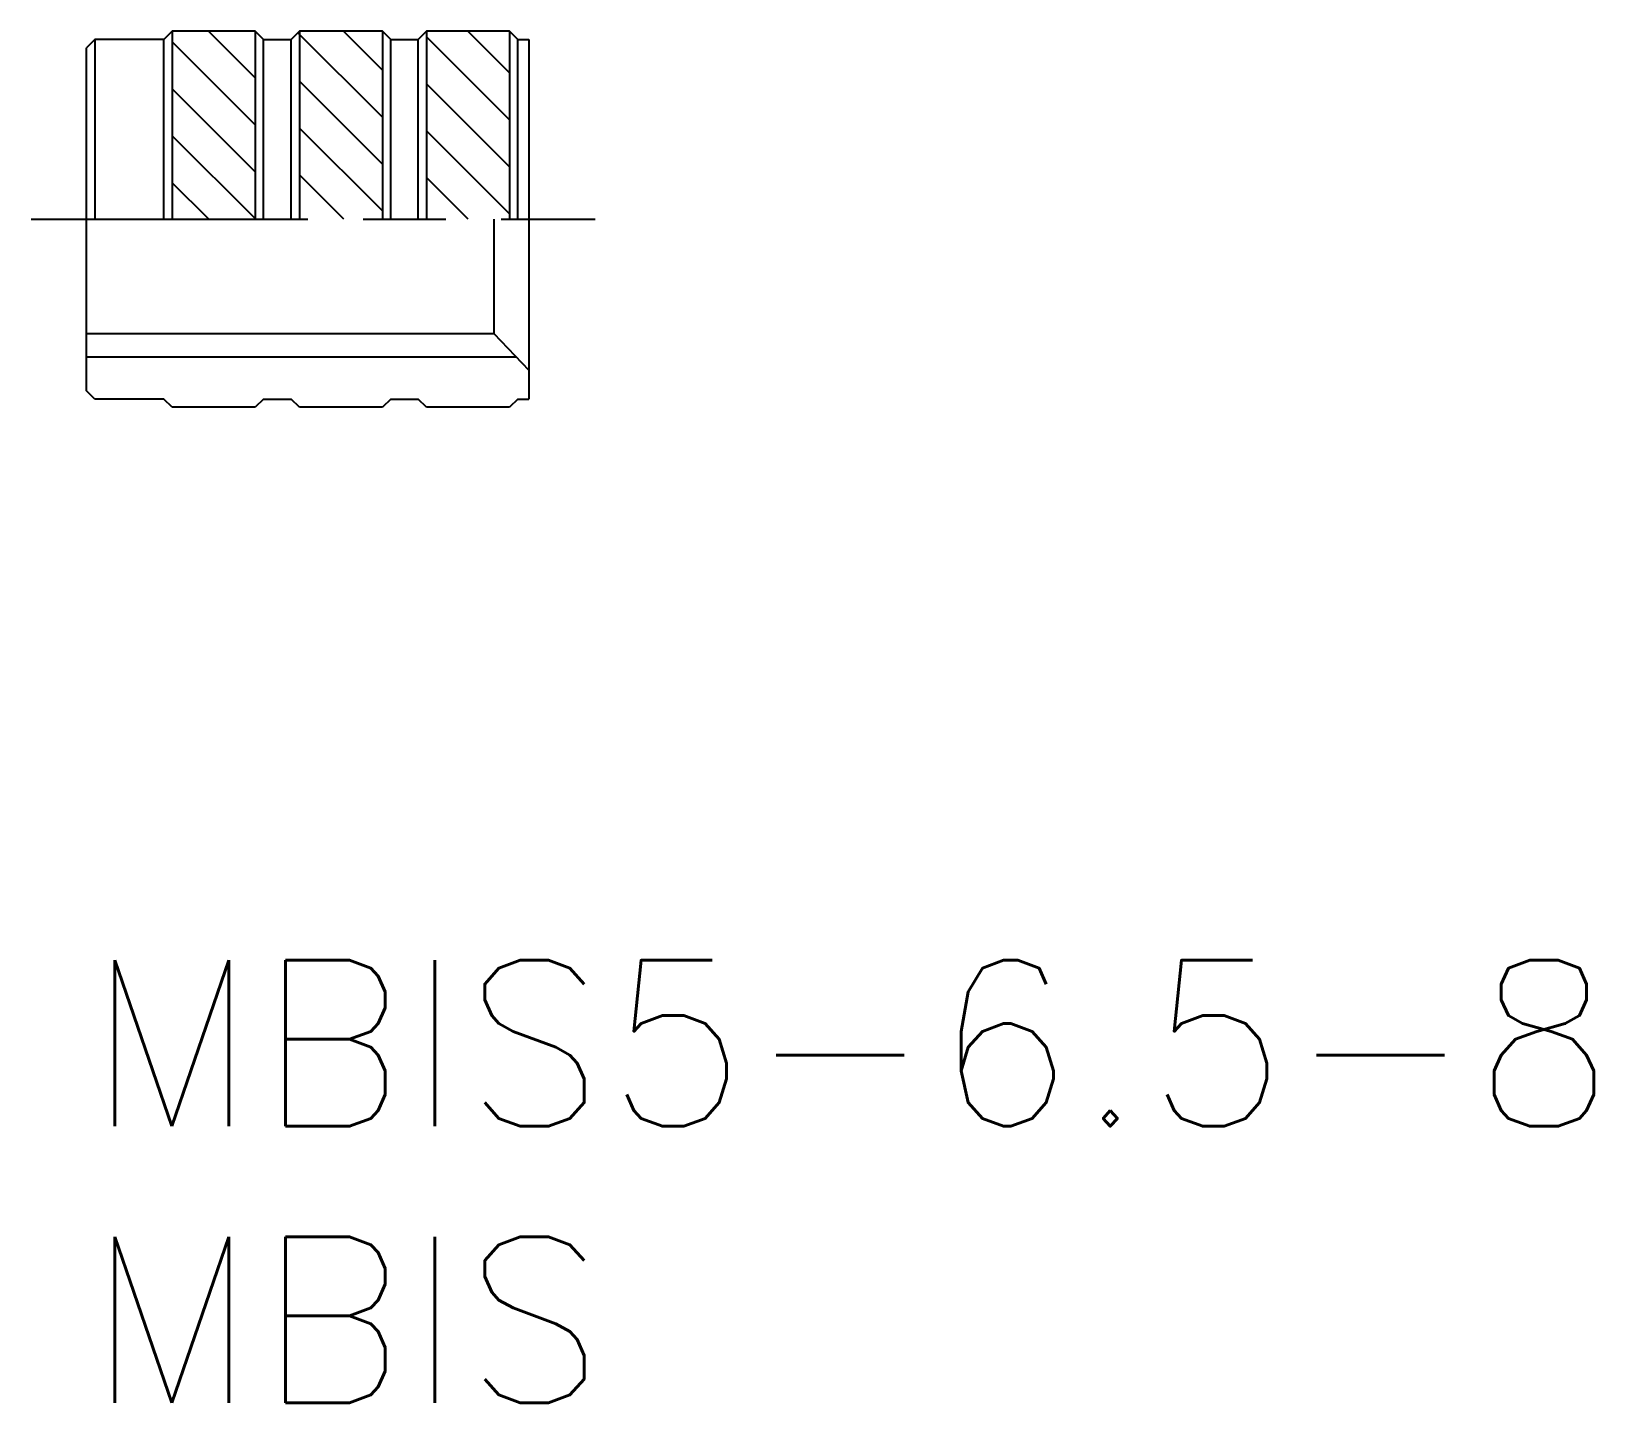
# Model space of a CAD drawing. Extents: x -1 to 27.3, y -8 to 16.8.
import ezdxf

# ---------------------------------------------------------------- set-up
doc = ezdxf.new("R2010")
doc.units = 0
doc.header["$LTSCALE"] = 0.5
doc.linetypes.add('CENTER', pattern=[50.8, 31.75, -6.35, 6.35, -6.35])
doc.linetypes.add('DASHDOT', pattern=[17, 10, -2, 3, -2])
for name, color, linetype in [('MSM_CENTER', 1, 'CENTER'), ('MSM_CONTINUOUS', 7, 'CONTINUOUS'), ('MSM_NARROW', 5, 'CONTINUOUS'), ('MSM_PART_NUMBER', 7, 'CONTINUOUS')]:
    doc.layers.add(name, color=color, linetype=linetype)
doc.styles.get("Standard").update_dxf_attribs({"font": 'txt.shx', "height": 3, "bigfont": 'bigfont.shx'})

msp = doc.modelspace()

# ---------------------------------------------------------------- linework, layer by layer
at = {"layer": 'MSM_CENTER', "linetype": 'DASHDOT'}
msp.add_line((-1, 13.4), (9.2, 13.4), dxfattribs=at)
at = {"layer": 'MSM_CONTINUOUS'}
for p, q in [((1.55, 16.8), (1.4, 16.65)), ((3.05, 16.8), (1.55, 16.8)), ((1.55, 16.8), (1.55, 13.4)), ((3.05, 15.956), (2.206, 16.8)), ((3.2, 16.65), (3.05, 16.8)), ((3.05, 16.8), (3.05, 13.41)), ((3.85, 16.8), (3.7, 16.65)), ((5.35, 15.247), (3.823, 16.773)), ((5.35, 16.8), (3.85, 16.8)), ((3.85, 16.8), (3.85, 13.4)), ((5.35, 16.095), (4.645, 16.8)), ((5.5, 16.65), (5.35, 16.8)), ((5.35, 16.8), (5.35, 13.4)), ((6.15, 16.8), (6, 16.65)), ((7.65, 16.8), (6.15, 16.8)), ((6.15, 16.8), (6.15, 13.4)), ((7.65, 15.198), (6.15, 16.698)), ((7.65, 16.047), (6.897, 16.8)), ((7.8, 16.65), (7.65, 16.8)), ((7.65, 16.8), (7.65, 13.4)), ((0.15, 16.65), (0, 16.5)), ((0, 10.3), (0, 16.5)), ((1.4, 16.65), (0.15, 16.65)), ((0.15, 16.65), (0.15, 13.4)), ((1.4, 13.4), (1.4, 16.65)), ((3.05, 15.107), (1.55, 16.607)), ((3.2, 16.65), (3.7, 16.65)), ((3.2, 13.4), (3.2, 16.65)), ((3.7, 13.4), (3.7, 16.65)), ((5.5, 16.65), (6, 16.65)), ((5.5, 13.4), (5.5, 16.65)), ((6, 13.4), (6, 16.65)), ((7.8, 16.65), (8, 16.65)), ((7.8, 13.4), (7.8, 16.65)), ((8, 16.65), (8, 10.15)), ((5.35, 14.398), (3.85, 15.898)), ((7.65, 14.35), (6.15, 15.85)), ((3.05, 14.259), (1.55, 15.759)), ((5.35, 13.55), (3.85, 15.05)), ((7.65, 13.501), (6.15, 15.001)), ((3.06, 13.4), (1.55, 14.91)), ((4.651, 13.4), (3.85, 14.201)), ((6.903, 13.4), (6.15, 14.153)), ((2.212, 13.4), (1.55, 14.062)), ((7.367, 13.4), (7.367, 11.333)), ((0, 11.333), (7.367, 11.333)), ((7.367, 11.333), (8, 10.669)), ((0.15, 10.15), (0, 10.3)), ((1.4, 10.15), (0.15, 10.15)), ((1.55, 10), (1.4, 10.15)), ((3.05, 10), (1.55, 10)), ((3.2, 10.15), (3.05, 10)), ((3.2, 10.15), (3.7, 10.15)), ((3.85, 10), (3.7, 10.15)), ((5.35, 10), (3.85, 10)), ((5.5, 10.15), (5.35, 10)), ((5.5, 10.15), (6, 10.15)), ((6.15, 10), (6, 10.15)), ((7.65, 10), (6.15, 10)), ((7.8, 10.15), (7.65, 10)), ((7.8, 10.15), (8, 10.15))]:
    msp.add_line(p, q, dxfattribs=at)
at = {"layer": 'MSM_NARROW', "linetype": 'CONTINUOUS'}
msp.add_line((0, 10.91), (7.77, 10.91), dxfattribs=at)

# ---------------------------------------------------------------- texts
at = {"layer": 'MSM_PART_NUMBER'}
for s, p in [('MBIS5-6.5-8', (0, -3)), ('MBIS', (0, -8))]:
    msp.add_text(s, height=3, dxfattribs=at).set_placement(p)

doc.saveas('drawing.dxf')
